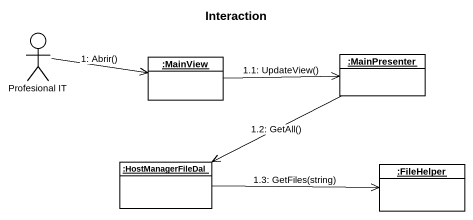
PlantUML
@startuml
title Interaction
allowmixing
hide circle
hide empty members
actor "Profesional IT" as Profesional_IT
object ":MainView" as MainView
object ":MainPresenter" as MainPresenter
object ":HostManagerFileDal" as HostManagerFileDal
object ":FileHelper" as FileHelper
Profesional_IT -right-> MainView : 1: Abrir()
MainView -right-> MainPresenter : 1.1: UpdateView()
MainPresenter -left-> HostManagerFileDal : 1.2: GetAll()
HostManagerFileDal -right-> FileHelper : 1.3: GetFiles(string)
@enduml
